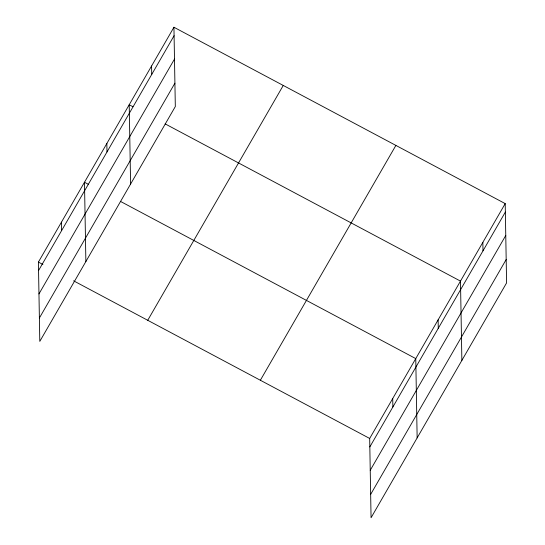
<?xml version="1.0" encoding="UTF-8"?>
<svg xmlns="http://www.w3.org/2000/svg" width="545" height="545" viewBox="0 0 545 545"><rect width="100%" height="100%" fill="white"/><g stroke="black" fill="none" stroke-linecap="round" stroke-linejoin="round"><path stroke-width="0.82" d="M173.937 27.25L175.32 106.548L39.792 341.388L38.409 262.091L173.937 27.25L505.208 203.612L506.591 282.909L371.063 517.75L369.68 438.453L505.208 203.612M38.552 270.552L174.08 35.711M38.961 293.925L174.489 59.092M39.383 318.014L174.911 83.174M147.729 320.29L283.257 85.449M260.36 380.253L395.888 145.413M369.83 446.914L505.358 212.073M370.239 470.287L505.767 235.447M370.655 494.376L506.182 259.536M132.953 106.738L129.213 104.749L130.596 184.047M165.149 123.879L460.484 281.111L461.867 360.409M88.229 184.237L84.489 182.241L85.872 261.546M120.425 201.378L415.76 358.603L417.143 437.907M38.409 262.091L42.898 264.482M73.602 280.825L369.68 438.453M482.85 242.362L482.993 250.823M438.126 319.854L438.269 328.315M392.72 398.524L392.87 406.986M151.571 65.999L151.721 74.461M106.847 143.492L106.997 151.96M61.449 222.162L61.592 230.63"/></g></svg>
